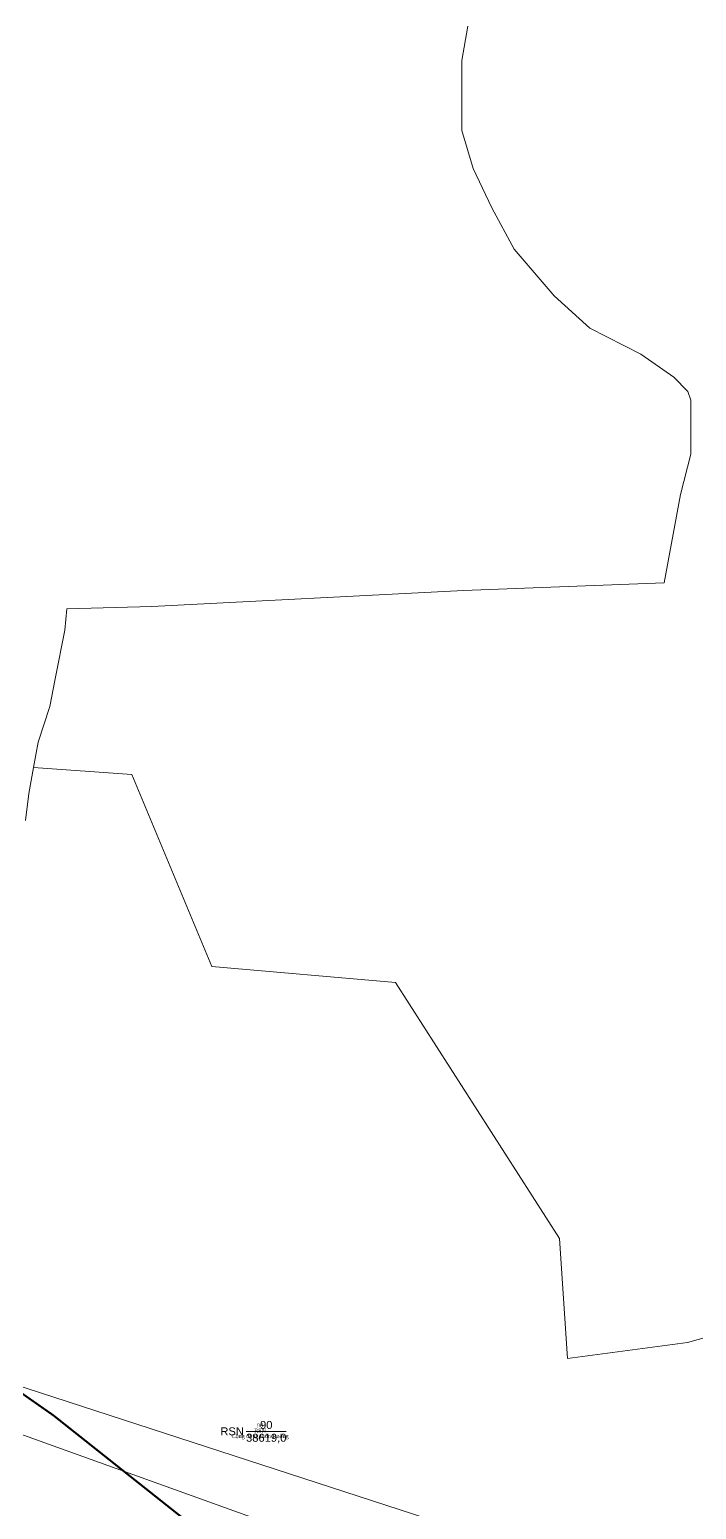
# Model space of a CAD drawing. Header units: metres. Extents: x 0 to 551036, y 0 to 1845929.
# Drawn here: x 546907.4 to 547074.3, y 1843060.3 to 1843430.2 of the extents above; entities that cross this region are included whole.
import ezdxf
from ezdxf.enums import TextEntityAlignment as Align

# ---------------------------------------------------------------- set-up
doc = ezdxf.new("R2010")
doc.units = ezdxf.units.M
doc.header["$MEASUREMENT"] = 0
doc.linetypes.add('BD HH1 KEM TMB$0$DASHDOT2', pattern=[0.5, 0.25, -0.125, 0, -0.125])
for name, color, linetype, lineweight in [('_0', 7, 'Continuous', 0), ('BD HH1 KEM TMB$0$Ranh', 7, 'Continuous', 0), ('Level 10', 7, 'Continuous', 0), ('Level 13', 7, 'Continuous', 0), ('Level 15', 7, 'Continuous', 0), ('Level 2', 7, 'Continuous', 0), ('Level 4', 7, 'Continuous', 0)]:
    doc.layers.add(name, color=color, linetype=linetype, lineweight=lineweight)
doc.styles.add('Style-Arial', font='arial.ttf')
doc.styles.add('Style-Times New Roman', font='times.ttf')

# ---------------------------------------------------------------- blocks, each defined once
blk = doc.blocks.new('N_THUA_33')
at = {"layer": 'Level 13', "color": 2, "linetype": 'Continuous', "lineweight": 0}
blk.add_line((-3.44, 0), (6.52, 0), dxfattribs=at)
at = {"layer": 'Level 13', "color": 5, "linetype": 'Continuous', "lineweight": 0, "style": 'Style-Arial'}
blk.add_text('90', height=2, dxfattribs=at).set_placement((1.54, 1.6), align=Align.MIDDLE_CENTER)
at = {"layer": 'Level 2', "color": 3, "linetype": 'Continuous', "lineweight": 0, "style": 'Style-Arial'}
blk.add_text('RSN', height=2, dxfattribs=at).set_placement((-4.04, 0), align=Align.MIDDLE_RIGHT)
at = {"layer": 'Level 4', "color": 1, "linetype": 'Continuous', "lineweight": 0, "style": 'Style-Arial'}
blk.add_text('38619,0', height=2, dxfattribs=at).set_placement((1.54, -1.6), align=Align.MIDDLE_CENTER)

msp = doc.modelspace()

# ---------------------------------------------------------------- linework, layer by layer
at = {"layer": '_0', "flags": 128}
for points in [[(547771.494, 1842794.771), (547757.579, 1842804.318), (547055.819, 1843042.132), (546769.738, 1843134.912), (546382.573, 1843267.879), (546283.464, 1843301.159), (546272.397, 1843313.432), (546226.057, 1843510.534), (545522.782, 1843823.924), (545516.574, 1843827.875), (545162.705, 1844092.38), (545147.06543, 1844098.55328), (544954.439, 1844117.984), (544037.891, 1844430.588), (544029.367, 1844435.383)], [(547748.177, 1842791.638), (547050.654, 1843026.907), (546767.4287, 1843128.47227), (546379.939, 1843260.162), (546271.45, 1843289.066), (546259.673, 1843301.685), (546209.361, 1843506.378), (545518.811, 1843817.765), (545512.468, 1843822.27), (545156.647, 1844076.321), (545140.897, 1844082.926), (544961.961, 1844108.201), (544953.29793, 1844109.34529), (544032.919, 1844422.139), (544024.52332, 1844426.97639)]]:
    msp.add_lwpolyline(points, dxfattribs=at)
at = {"layer": 'BD HH1 KEM TMB$0$Ranh', "color": 3, "linetype": 'BD HH1 KEM TMB$0$DASHDOT2', "ltscale": 6, "const_width": 0.5}
msp.add_lwpolyline([(546568.88542, 1843382.87382), (546580.44696, 1843377.94996), (546591.55594, 1843372.07591), (546602.13443, 1843365.2929), (546612.10823, 1843357.64849), (546621.40738, 1843349.1963), (546629.96666, 1843339.99562), (546637.07875, 1843330.93555), (546677.65094, 1843274.53917), (546783.01467, 1843177.65813), (546835.75637, 1843138.03256), (546913.40273, 1843083.79265), (547034.43997, 1842987.82483)], dxfattribs=at)
at = {"layer": 'Level 10', "color": 5, "linetype": 'Continuous', "lineweight": 0, "flags": 128}
for points in [[(547017.08, 1843431.06), (547015.58, 1843422.51), (547015.58, 1843404.95), (547018.42, 1843395.49), (547023.1, 1843385.69), (547028.7, 1843375.34), (547038.63, 1843363.68), (547047.61, 1843355.6), (547060.33, 1843349.03), (547068.58, 1843343.28), (547072.14, 1843339.72), (547072.85, 1843337.59), (547072.85, 1843324.09), (547070.23, 1843313.97), (547066.15, 1843291.93), (547016, 1843290), (546938, 1843286), (546916.73, 1843285.43), (546916.31, 1843280.07), (546913.82, 1843267.93), (546912.49, 1843260.99), (546909.61, 1843252.05), (546908.46, 1843245.73)], [(546906.44, 1843232.53), (546907.29, 1843239.26), (546908.46, 1843245.73)], [(546908.46, 1843245.73), (546933, 1843244), (546953, 1843196), (546999, 1843192), (547040, 1843128), (547042, 1843098), (547072, 1843102), (547101.38, 1843110.26)]]:
    msp.add_lwpolyline(points, dxfattribs=at)

# ---------------------------------------------------------------- block references
at = {"layer": 'Level 2', "color": 3, "linetype": 'Continuous', "lineweight": 0}
msp.add_blockref('N_THUA_33', (546965.1073, 1843079.79748), dxfattribs=at)

# ---------------------------------------------------------------- texts
at = {"layer": 'Level 15', "color": 2, "linetype": 'Continuous', "lineweight": 0, "insert": (546965.1073, 1843079.79748), "char_height": 1, "attachment_point": 5, "line_spacing_factor": 0.790495, "style": 'Style-Times New Roman'}
msp.add_mtext('90\\PRSN\\PCộng đồng thôn Ruộng', dxfattribs=at)

doc.saveas('drawing.dxf')
